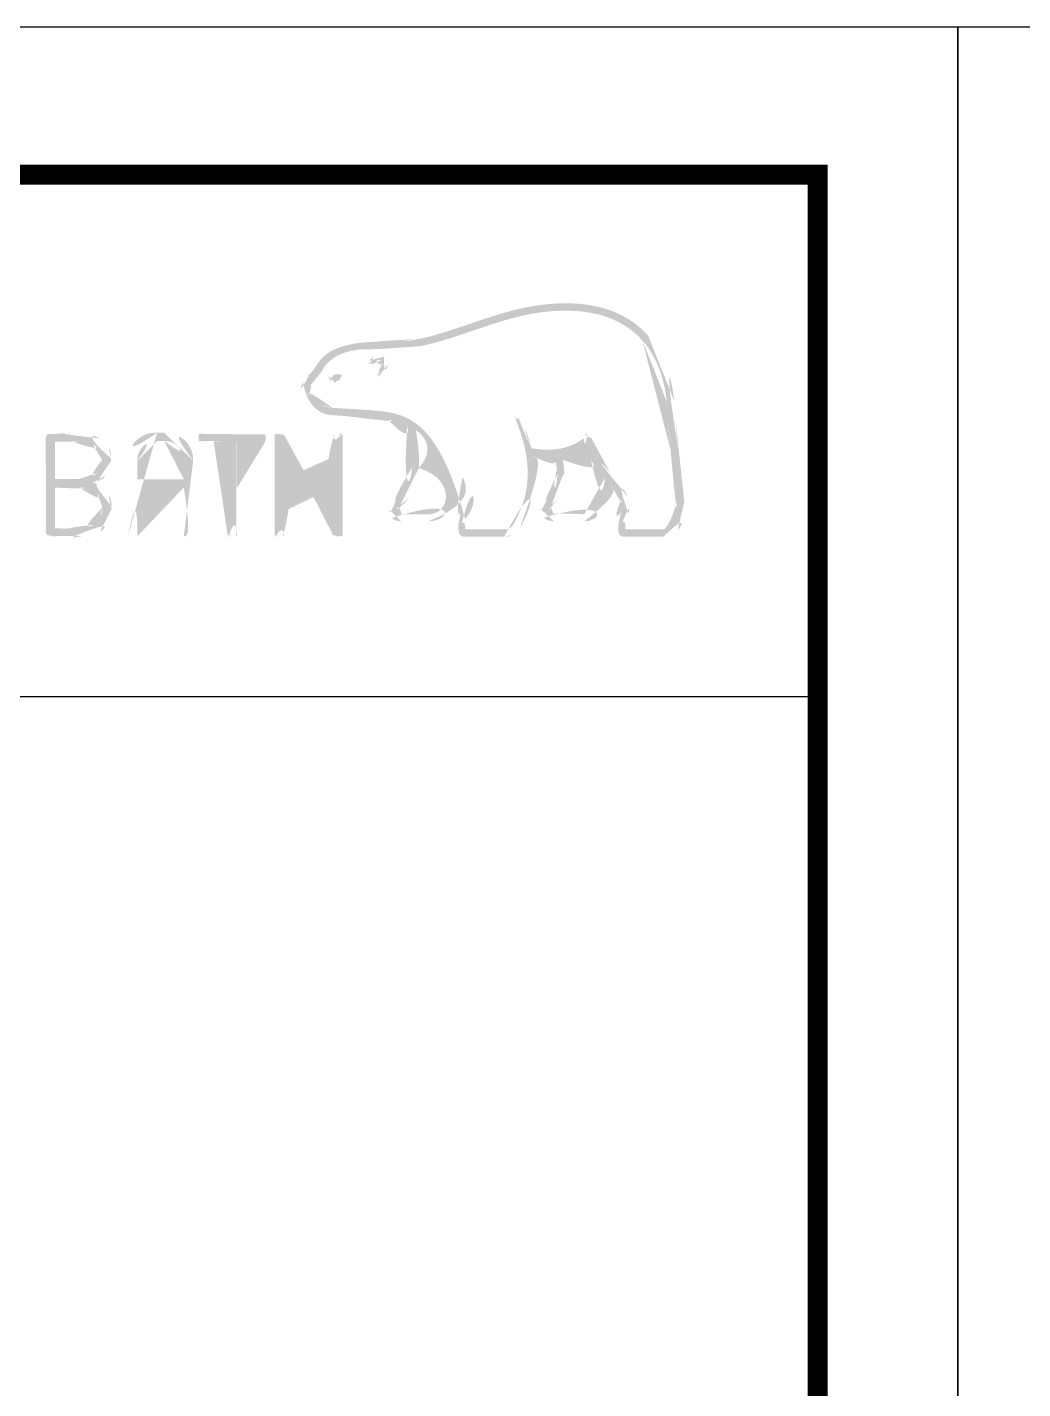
# Model space of a CAD drawing. Extents: x 16296677466 to 16296684057, y -37409618000 to -37409615586.
# Drawn here: x 16296680408 to 16296680786, y -37409616103 to -37409615586 of the extents above; entities that cross this region are included whole.
import ezdxf

# ---------------------------------------------------------------- set-up
doc = ezdxf.new("R2010")
doc.units = 0
doc.header["$LTSCALE"] = 10
doc.header["$MEASUREMENT"] = 0
doc.layers.get('0').update_dxf_attribs({"linetype": 'CONTINUOUS'})

msp = doc.modelspace()

# ---------------------------------------------------------------- hatches: boundary and pattern name
h = msp.add_hatch(color=5)
edge = h.paths.add_edge_path()
edge.add_spline(control_points=[(16296680643.94862, -37409615702.759911), (16296680632.11504, -37409615689.491081), (16296680613.687229, -37409615689.355469), (16296680600.287889, -37409615691.56369)], knot_values=[4, 4, 4, 4, 5, 5, 5, 5], degree=3, periodic=0)
edge.add_spline(control_points=[(16296680600.287889, -37409615691.56369), (16296680592.13784, -37409615692.913673), (16296680584.238729, -37409615695.613617), (16296680576.62071, -37409615698.193069)], knot_values=[5, 5, 5, 5, 6, 6, 6, 6], degree=3, periodic=0)
edge.add_spline(control_points=[(16296680576.62071, -37409615698.193069), (16296680570.28738, -37409615700.370956), (16296680563.683069, -37409615702.624367), (16296680557.088779, -37409615704.059669)], knot_values=[6, 6, 6, 6, 7, 7, 7, 7], degree=3, periodic=0)
edge.add_spline(control_points=[(16296680557.088779, -37409615704.059669), (16296680552.521999, -37409615705.023216), (16296680546.750719, -37409615705.048157), (16296680541.68203, -37409615705.073418)], knot_values=[7, 7, 7, 7, 8, 8, 8, 8], degree=3, periodic=0)
edge.add_spline(control_points=[(16296680541.68203, -37409615705.073418), (16296680541.681959, -37409615705.073418), (16296680536.834209, -37409615705.153671), (16296680536.834209, -37409615705.153671)], knot_values=[8.00001, 8.00001, 8.00001, 8.00001, 9, 9, 9, 9], degree=3, periodic=0)
edge.add_spline(control_points=[(16296680536.834209, -37409615705.153671), (16296680527.29911, -37409615705.384666), (16296680520.77508, -37409615708.681679), (16296680517.533119, -37409615714.949692)], knot_values=[9, 9, 9, 9, 10, 10, 10, 10], degree=3, periodic=0)
edge.add_spline(control_points=[(16296680517.533119, -37409615714.949692), (16296680517.533119, -37409615714.949692), (16296680517.37257, -37409615715.225723), (16296680517.37257, -37409615715.225723)], knot_values=[10.00001, 10.00001, 10.00001, 10.00001, 11, 11, 11, 11], degree=3, periodic=0)
edge.add_spline(control_points=[(16296680517.37257, -37409615715.225723), (16296680516.840611, -37409615716.134117), (16296680516.13802, -37409615716.926933), (16296680515.30496, -37409615717.69989)], knot_values=[11, 11, 11, 11, 12, 12, 12, 12], degree=3, periodic=0)
edge.add_spline(control_points=[(16296680515.30496, -37409615717.69989), (16296680514.43173, -37409615718.563042), (16296680513.538401, -37409615719.446259), (16296680512.91613, -37409615720.575447)], knot_values=[12, 12, 12, 12, 13, 13, 13, 13], degree=3, periodic=0)
edge.add_spline(control_points=[(16296680512.91613, -37409615720.575447), (16296680511.681589, -37409615722.718323), (16296680511.57119, -37409615724.891312), (16296680512.605009, -37409615726.873756)], knot_values=[13, 13, 13, 13, 14, 14, 14, 14], degree=3, periodic=0)
edge.add_spline(control_points=[(16296680512.605009, -37409615726.873756), (16296680514.65258, -37409615730.707863), (16296680520.413731, -37409615732.755249), (16296680523.8564, -37409615733.011307), (16296680523.8564, -37409615733.011307), (16296680528.98534, -37409615733.322357), (16296680528.98534, -37409615733.322357)], knot_values=[14, 14, 14, 14, 15, 15, 15, 16, 16, 16, 16], degree=3, periodic=0)
edge.add_spline(control_points=[(16296680528.98534, -37409615733.322357), (16296680534.42539, -37409615733.648651), (16296680541.220329, -37409615734.034981), (16296680545.245171, -37409615734.757721)], knot_values=[16, 16, 16, 16, 17, 17, 17, 17], degree=3, periodic=0)
edge.add_spline(control_points=[(16296680545.245171, -37409615734.757721), (16296680547.8046, -37409615735.214333), (16296680550.26366, -37409615736.007187), (16296680552.55208, -37409615737.046028)], knot_values=[17, 17, 17, 17, 18, 18, 18, 18], degree=3, periodic=0)
edge.add_spline(control_points=[(16296680552.55208, -37409615737.046028), (16296680552.672529, -37409615737.297157), (16296680554.700001, -37409615744.744476), (16296680554.268419, -37409615752.959747)], knot_values=[18, 18, 18, 18, 19, 19, 19, 19], degree=3, periodic=0)
edge.add_spline(control_points=[(16296680554.268419, -37409615752.959747), (16296680553.927139, -37409615760.452309), (16296680550.604931, -37409615763.046783), (16296680548.266331, -37409615764.959007)], knot_values=[19, 19, 19, 19, 20, 20, 20, 20], degree=3, periodic=0)
edge.add_spline(control_points=[(16296680548.266331, -37409615764.959007), (16296680548.236219, -37409615764.994034), (16296680545.92767, -37409615766.780647), (16296680545.7771, -37409615769.008888)], knot_values=[20, 20, 20, 20, 21, 21, 21, 21], degree=3, periodic=0)
edge.add_spline(control_points=[(16296680545.7771, -37409615769.008888), (16296680545.65671, -37409615770.203293), (16296680545.977871, -37409615771.287216), (16296680546.700529, -37409615772.035057)], knot_values=[21, 21, 21, 21, 22, 22, 22, 22], degree=3, periodic=0)
edge.add_spline(control_points=[(16296680546.700529, -37409615772.035057), (16296680547.493469, -37409615772.903152), (16296680548.66778, -37409615773.309647), (16296680550.21347, -37409615773.309647), (16296680550.21347, -37409615773.309647), (16296680560.551519, -37409615773.309647), (16296680560.551519, -37409615773.309647)], knot_values=[22, 22, 22, 22, 23, 23, 23, 24, 24, 24, 24], degree=3, periodic=0)
edge.add_spline(control_points=[(16296680560.551519, -37409615773.309647), (16296680569.03278, -37409615773.309647), (16296680572.625999, -37409615763.408203), (16296680573.51932, -37409615756.492737)], knot_values=[24, 24, 24, 24, 25, 25, 25, 25], degree=3, periodic=0)
edge.add_spline(control_points=[(16296680573.51932, -37409615756.492737), (16296680576.02853, -37409615761.446136), (16296680575.9683, -37409615767.041588), (16296680572.7866, -37409615770.584663)], knot_values=[25, 25, 25, 25, 26, 26, 26, 26], degree=3, periodic=0)
edge.add_spline(control_points=[(16296680572.7866, -37409615770.584663), (16296680572.786539, -37409615770.584663), (16296680570.026449, -37409615773.144119), (16296680570.33761, -37409615775.597992)], knot_values=[26.00001, 26.00001, 26.00001, 26.00001, 27, 27, 27, 27], degree=3, periodic=0)
edge.add_spline(control_points=[(16296680570.33761, -37409615775.597992), (16296680570.598539, -37409615778.187714), (16296680572.746481, -37409615779.216393), (16296680574.482849, -37409615779.216393), (16296680574.482849, -37409615779.216393), (16296680589.227131, -37409615779.216393), (16296680589.227131, -37409615779.216393)], knot_values=[27, 27, 27, 27, 28, 28, 28, 29, 29, 29, 29], degree=3, periodic=0)
edge.add_spline(control_points=[(16296680589.227131, -37409615779.216393), (16296680591.826691, -37409615779.216393), (16296680593.8943, -37409615778.031982), (16296680595.26936, -37409615775.778709)], knot_values=[29, 29, 29, 29, 30, 30, 30, 30], degree=3, periodic=0)
edge.add_spline(control_points=[(16296680595.26936, -37409615775.778709), (16296680601.291599, -37409615765.867363), (16296680601.592649, -37409615756.096283), (16296680600.287889, -37409615748.493202)], knot_values=[30, 30, 30, 30, 31, 31, 31, 31], degree=3, periodic=0)
edge.add_spline(control_points=[(16296680600.287889, -37409615748.493202), (16296680602.07449, -37409615748.854584), (16296680605.08551, -37409615749.40654), (16296680608.748989, -37409615749.803093)], knot_values=[31, 31, 31, 31, 32, 32, 32, 32], degree=3, periodic=0)
edge.add_spline(control_points=[(16296680608.748989, -37409615749.803093), (16296680608.97986, -37409615750.851952), (16296680609.391399, -37409615753.155518), (16296680609.391399, -37409615753.155518)], knot_values=[32, 32, 32, 32, 33, 33, 33, 33], degree=3, periodic=0)
edge.add_spline(control_points=[(16296680609.391399, -37409615753.155518), (16296680609.47164, -37409615754.043716), (16296680609.47164, -37409615754.831703), (16296680609.47164, -37409615755.574478)], knot_values=[33, 33, 33, 33, 34, 34, 34, 34], degree=3, periodic=0)
edge.add_spline(control_points=[(16296680609.47164, -37409615755.574478), (16296680609.47164, -37409615761.290428), (16296680606.942329, -37409615763.759453), (16296680605.517111, -37409615765.154648)], knot_values=[34, 34, 34, 34, 35, 35, 35, 35], degree=3, periodic=0)
edge.add_spline(control_points=[(16296680605.517111, -37409615765.154648), (16296680605.466881, -37409615765.164589), (16296680603.539789, -37409615767.126869), (16296680603.319019, -37409615768.778)], knot_values=[35, 35, 35, 35, 36, 36, 36, 36], degree=3, periodic=0)
edge.add_spline(control_points=[(16296680603.319019, -37409615768.778), (16296680603.319019, -37409615768.778), (16296680602.90756, -37409615770.489326), (16296680604.382971, -37409615771.994766)], knot_values=[36.00001, 36.00001, 36.00001, 36.00001, 37, 37, 37, 37], degree=3, periodic=0)
edge.add_spline(control_points=[(16296680604.382971, -37409615771.994766), (16296680605.205931, -37409615772.852898), (16296680606.520809, -37409615773.309647), (16296680608.25717, -37409615773.309647), (16296680608.25717, -37409615773.309647), (16296680619.689329, -37409615773.309647), (16296680619.689329, -37409615773.309647)], knot_values=[37, 37, 37, 37, 38, 38, 38, 39, 39, 39, 39], degree=3, periodic=0)
edge.add_spline(control_points=[(16296680619.689329, -37409615773.309647), (16296680627.00621, -37409615773.309647), (16296680629.254471, -37409615764.271294), (16296680629.977171, -37409615759.624107)], knot_values=[39, 39, 39, 39, 40, 40, 40, 40], degree=3, periodic=0)
edge.add_spline(control_points=[(16296680629.977171, -37409615759.624107), (16296680631.292, -37409615761.27533), (16296680632.76745, -37409615763.252487), (16296680633.66073, -37409615765.154648)], knot_values=[40, 40, 40, 40, 41, 41, 41, 41], degree=3, periodic=0)
edge.add_spline(control_points=[(16296680633.66073, -37409615765.154648), (16296680634.262951, -37409615766.439148), (16296680634.363319, -37409615767.874649), (16296680633.901649, -37409615769.224678)], knot_values=[41, 41, 41, 41, 42, 42, 42, 42], degree=3, periodic=0)
edge.add_spline(control_points=[(16296680633.901649, -37409615769.224678), (16296680633.15888, -37409615771.648453), (16296680630.08757, -37409615773.384979), (16296680630.71995, -37409615776.295692)], knot_values=[42, 42, 42, 42, 43, 43, 43, 43], degree=3, periodic=0)
edge.add_spline(control_points=[(16296680630.71995, -37409615776.295692), (16296680631.251881, -37409615778.53894), (16296680633.128759, -37409615779.216393), (16296680635.075939, -37409615779.216393), (16296680635.075939, -37409615779.216393), (16296680649.74999, -37409615779.216393), (16296680649.74999, -37409615779.216393)], knot_values=[43, 43, 43, 43, 44, 44, 44, 45, 45, 45, 45], degree=3, periodic=0)
edge.add_spline(control_points=[(16296680649.74999, -37409615779.216393), (16296680649.870449, -37409615779.216393), (16296680652.811211, -37409615779.251534), (16296680655.159889, -37409615776.742287)], knot_values=[45, 45, 45, 45, 46, 46, 46, 46], degree=3, periodic=0)
edge.add_spline(control_points=[(16296680655.159889, -37409615776.742287), (16296680657.36801, -37409615774.368584), (16296680658.21113, -37409615770.840591), (16296680657.70927, -37409615765.922432)], knot_values=[46, 46, 46, 46, 47, 47, 47, 47], degree=3, periodic=0)
edge.add_spline(control_points=[(16296680657.70927, -37409615765.922432), (16296680657.70927, -37409615765.922432), (16296680655.491131, -37409615746.716637), (16296680655.491131, -37409615746.716637)], knot_values=[0, 0, 0, 0, 1, 1, 1, 1], degree=3, periodic=0)
edge.add_spline(control_points=[(16296680655.491131, -37409615746.716637), (16296680654.67812, -37409615741.14122), (16296680654.547661, -37409615738.140106), (16296680654.40711, -37409615735.179176), (16296680654.40711, -37409615735.179176), (16296680653.87517, -37409615727.60125), (16296680653.87517, -37409615727.60125)], knot_values=[1, 1, 1, 1, 2, 2, 2, 3, 3, 3, 3], degree=3, periodic=0)
edge.add_spline(control_points=[(16296680653.87517, -37409615727.60125), (16296680652.76103, -37409615717.253304), (16296680649.398661, -37409615708.887466), (16296680643.94862, -37409615702.759911)], knot_values=[3, 3, 3, 3, 4, 4, 4, 4], degree=3, periodic=0)
edge = h.paths.add_edge_path(flags=16)
edge.add_spline(control_points=[(16296680557.691059, -37409615706.794724), (16296680564.476, -37409615705.334389), (16296680571.130489, -37409615703.055847), (16296680577.544121, -37409615700.86805)], knot_values=[31, 31, 31, 31, 32, 32, 32, 32], degree=3, periodic=0)
edge.add_spline(control_points=[(16296680577.544121, -37409615700.86805), (16296680585.03167, -37409615698.298477), (16296680592.82033, -37409615695.648689), (16296680600.76964, -37409615694.313698)], knot_values=[32, 32, 32, 32, 33, 33, 33, 33], degree=3, periodic=0)
edge.add_spline(control_points=[(16296680600.76964, -37409615694.313698), (16296680613.466351, -37409615692.225952), (16296680630.87048, -37409615692.346474), (16296680641.800699, -37409615704.626663)], knot_values=[33, 33, 33, 33, 34, 34, 34, 34], degree=3, periodic=0)
edge.add_spline(control_points=[(16296680641.800699, -37409615704.626663), (16296680646.86939, -37409615710.312668), (16296680650.000879, -37409615718.151527), (16296680651.05479, -37409615727.897583), (16296680651.05479, -37409615727.897583), (16296680651.586729, -37409615735.314682), (16296680651.586729, -37409615735.314682)], knot_values=[34, 34, 34, 34, 35, 35, 35, 36, 36, 36, 36], degree=3, periodic=0)
edge.add_spline(control_points=[(16296680651.586729, -37409615735.314682), (16296680651.727221, -37409615738.310722), (16296680651.89789, -37409615741.407097), (16296680652.69083, -37409615747.093353), (16296680652.69083, -37409615747.093353), (16296680654.888861, -37409615766.238617), (16296680654.888861, -37409615766.238617)], knot_values=[36, 36, 36, 36, 37, 37, 37, 38, 38, 38, 38], degree=3, periodic=0)
edge.add_spline(control_points=[(16296680654.888861, -37409615766.238617), (16296680655.27029, -37409615770.213257), (16296680654.648029, -37409615773.058777), (16296680653.132469, -37409615774.780067)], knot_values=[38, 38, 38, 38, 39, 39, 39, 39], degree=3, periodic=0)
edge.add_spline(control_points=[(16296680653.132469, -37409615774.780067), (16296680651.68714, -37409615776.39595), (16296680649.870449, -37409615776.41613), (16296680649.74999, -37409615776.41613), (16296680649.74999, -37409615776.41613), (16296680635.326839, -37409615776.41613), (16296680635.326839, -37409615776.41613)], knot_values=[0, 0, 0, 0, 1, 1, 1, 2, 2, 2, 2], degree=3, periodic=0)
edge.add_spline(control_points=[(16296680635.326839, -37409615776.41613), (16296680634.433571, -37409615776.41613), (16296680633.75107, -37409615776.034683), (16296680633.75107, -37409615775.000847)], knot_values=[2, 2, 2, 2, 3, 3, 3, 3], degree=3, periodic=0)
edge.add_spline(control_points=[(16296680633.75107, -37409615775.000847), (16296680633.75107, -37409615773.490227), (16296680635.678169, -37409615772.250832), (16296680636.4109, -37409615770.308487)], knot_values=[3, 3, 3, 3, 4, 4, 4, 4], degree=3, periodic=0)
edge.add_spline(control_points=[(16296680636.4109, -37409615770.308487), (16296680637.22386, -37409615768.225952), (16296680637.13352, -37409615765.957489), (16296680636.210131, -37409615763.940178)], knot_values=[4, 4, 4, 4, 5, 5, 5, 5], degree=3, periodic=0)
edge.add_spline(control_points=[(16296680636.210131, -37409615763.940178), (16296680634.48378, -37409615760.321854), (16296680631.924311, -37409615757.456223), (16296680629.46524, -37409615754.686058)], knot_values=[5, 5, 5, 5, 6, 6, 6, 6], degree=3, periodic=0)
edge.add_spline(control_points=[(16296680629.46524, -37409615754.686058), (16296680625.952351, -37409615750.756653), (16296680622.20859, -37409615746.982651), (16296680621.96769, -37409615741.57782)], knot_values=[6, 6, 6, 6, 7, 7, 7, 7], degree=3, periodic=0)
edge.add_spline(control_points=[(16296680621.96769, -37409615741.57782), (16296680621.8974, -37409615740.805069), (16296680621.56621, -37409615740.04705), (16296680620.7733, -37409615740.072433)], knot_values=[7, 7, 7, 7, 8, 8, 8, 8], degree=3, periodic=0)
edge.add_spline(control_points=[(16296680620.7733, -37409615740.072433), (16296680620.020519, -37409615740.107422), (16296680619.488581, -37409615740.805069), (16296680619.51865, -37409615741.803688)], knot_values=[8, 8, 8, 8, 9, 9, 9, 9], degree=3, periodic=0)
edge.add_spline(control_points=[(16296680619.51865, -37409615741.803688), (16296680619.689329, -37409615743.866188), (16296680620.23127, -37409615745.743103), (16296680620.933861, -37409615747.444313)], knot_values=[9, 9, 9, 9, 10, 10, 10, 10], degree=3, periodic=0)
edge.add_spline(control_points=[(16296680620.933861, -37409615747.444313), (16296680611.438919, -37409615747.855827), (16296680601.90383, -37409615745.973969), (16296680599.615379, -37409615745.502251)], knot_values=[10, 10, 10, 10, 11, 11, 11, 11], degree=3, periodic=0)
edge.add_spline(control_points=[(16296680599.615379, -37409615745.502251), (16296680597.949249, -37409615738.697067), (16296680595.20912, -37409615734.296013), (16296680595.17907, -37409615734.200691)], knot_values=[11, 11, 11, 11, 12, 12, 12, 12], degree=3, periodic=0)
edge.add_spline(control_points=[(16296680595.17907, -37409615734.200691), (16296680594.747471, -37409615733.513199), (16296680594.02475, -37409615733.287354), (16296680593.49287, -37409615733.613457)], knot_values=[12, 12, 12, 12, 13, 13, 13, 13], degree=3, periodic=0)
edge.add_spline(control_points=[(16296680593.49287, -37409615733.613457), (16296680592.930759, -37409615733.949677), (16296680592.82033, -37409615734.757721), (16296680593.231899, -37409615735.420189)], knot_values=[13, 13, 13, 13, 14, 14, 14, 14], degree=3, periodic=0)
edge.add_spline(control_points=[(16296680593.231899, -37409615735.420189), (16296680593.34227, -37409615735.615791), (16296680604.643869, -37409615754.831703), (16296680592.8605, -37409615774.358467)], knot_values=[14, 14, 14, 14, 15, 15, 15, 15], degree=3, periodic=0)
edge.add_spline(control_points=[(16296680592.8605, -37409615774.358467), (16296680592.027479, -37409615775.758629), (16296680590.843069, -37409615776.41613), (16296680589.227131, -37409615776.41613), (16296680589.227131, -37409615776.41613), (16296680574.553101, -37409615776.41613), (16296680574.553101, -37409615776.41613)], knot_values=[15, 15, 15, 15, 16, 16, 16, 17, 17, 17, 17], degree=3, periodic=0)
edge.add_spline(control_points=[(16296680574.553101, -37409615776.41613), (16296680573.950939, -37409615776.41613), (16296680573.05756, -37409615775.984512), (16296680573.05756, -37409615774.99585)], knot_values=[17, 17, 17, 17, 18, 18, 18, 18], degree=3, periodic=0)
edge.add_spline(control_points=[(16296680573.05756, -37409615774.99585), (16296680573.05756, -37409615773.972099), (16296680574.47279, -37409615772.466377), (16296680574.47279, -37409615772.466377)], knot_values=[18, 18, 18, 18, 19, 19, 19, 19], degree=3, periodic=0)
edge.add_spline(control_points=[(16296680574.47279, -37409615772.466377), (16296680580.3645, -37409615765.867363), (16296680577.393551, -37409615755.599297), (16296680571.702591, -37409615748.80439)], knot_values=[19, 19, 19, 19, 20, 20, 20, 20], degree=3, periodic=0)
edge.add_spline(control_points=[(16296680571.702591, -37409615748.80439), (16296680566.192329, -37409615742.250267), (16296680557.20923, -37409615734.009842), (16296680545.72695, -37409615731.96254)], knot_values=[20, 20, 20, 20, 21, 21, 21, 21], degree=3, periodic=0)
edge.add_spline(control_points=[(16296680545.72695, -37409615731.96254), (16296680541.58168, -37409615731.23967), (16296680534.67626, -37409615730.828102), (16296680529.12579, -37409615730.517029), (16296680529.12579, -37409615730.517029), (16296680524.067169, -37409615730.226028), (16296680524.067169, -37409615730.226028)], knot_values=[21, 21, 21, 21, 22, 22, 22, 23, 23, 23, 23], degree=3, periodic=0)
edge.add_spline(control_points=[(16296680524.067169, -37409615730.226028), (16296680521.246849, -37409615730.000252), (16296680516.599739, -37409615728.284019), (16296680515.124269, -37409615725.573753)], knot_values=[23, 23, 23, 23, 24, 24, 24, 24], degree=3, periodic=0)
edge.add_spline(control_points=[(16296680515.124269, -37409615725.573753), (16296680514.50197, -37409615724.444679), (16296680514.582279, -37409615723.260384), (16296680515.395321, -37409615721.995857)], knot_values=[24, 24, 24, 24, 25, 25, 25, 25], degree=3, periodic=0)
edge.add_spline(control_points=[(16296680515.395321, -37409615721.995857), (16296680515.85696, -37409615721.162666), (16296680516.599739, -37409615720.42997), (16296680517.34243, -37409615719.687134)], knot_values=[25, 25, 25, 25, 26, 26, 26, 26], degree=3, periodic=0)
edge.add_spline(control_points=[(16296680517.34243, -37409615719.687134), (16296680518.215679, -37409615718.768784), (16296680519.10894, -37409615717.855438), (16296680519.8316, -37409615716.615837)], knot_values=[26, 26, 26, 26, 27, 27, 27, 27], degree=3, periodic=0)
edge.add_spline(control_points=[(16296680519.8316, -37409615716.615837), (16296680519.8316, -37409615716.615837), (16296680520.05238, -37409615716.239563), (16296680520.05238, -37409615716.239563)], knot_values=[27.00001, 27.00001, 27.00001, 27.00001, 28, 28, 28, 28], degree=3, periodic=0)
edge.add_spline(control_points=[(16296680520.05238, -37409615716.239563), (16296680522.84269, -37409615710.939957), (16296680528.45336, -37409615708.179787), (16296680536.934549, -37409615707.948967)], knot_values=[28, 28, 28, 28, 29, 29, 29, 29], degree=3, periodic=0)
edge.add_spline(control_points=[(16296680536.934549, -37409615707.948967), (16296680536.934681, -37409615707.948967), (16296680541.68203, -37409615707.898842), (16296680541.68203, -37409615707.898842)], knot_values=[29.00001, 29.00001, 29.00001, 29.00001, 30, 30, 30, 30], degree=3, periodic=0)
edge.add_spline(control_points=[(16296680541.68203, -37409615707.898842), (16296680546.86113, -37409615707.86348), (16296680552.82303, -37409615707.843643), (16296680557.691059, -37409615706.794724)], knot_values=[30, 30, 30, 30, 31, 31, 31, 31], degree=3, periodic=0)
edge = h.paths.add_edge_path(flags=0)
edge.add_spline(control_points=[(16296680543.72958, -37409615710.759354), (16296680544.703171, -37409615711.502113), (16296680545.345579, -37409615712.585907), (16296680545.174971, -37409615713.901016)], knot_values=[8, 8, 8, 8, 9, 9, 9, 9], degree=3, periodic=0)
edge.add_spline(control_points=[(16296680545.174971, -37409615713.901016), (16296680544.984209, -37409615715.792862), (16296680543.348169, -37409615717.820236), (16296680542.11367, -37409615718.442413)], knot_values=[7, 7, 7, 7, 8, 8, 8, 8], degree=3, periodic=0)
edge.add_spline(control_points=[(16296680542.11367, -37409615718.442413), (16296680541.68203, -37409615718.613182), (16296680541.130011, -37409615718.512894), (16296680540.959419, -37409615718.091316)], knot_values=[6, 6, 6, 6, 7, 7, 7, 7], degree=3, periodic=0)
edge.add_spline(control_points=[(16296680540.959419, -37409615718.091316), (16296680540.74865, -37409615717.669853), (16296680541.00959, -37409615717.142807), (16296680541.42112, -37409615716.891777)], knot_values=[5, 5, 5, 5, 6, 6, 6, 6], degree=3, periodic=0)
edge.add_spline(control_points=[(16296680541.42112, -37409615716.891777), (16296680542.11367, -37409615716.470352), (16296680543.147449, -37409615715.105278), (16296680543.26791, -37409615713.93602)], knot_values=[4, 4, 4, 4, 5, 5, 5, 5], degree=3, periodic=0)
edge.add_spline(control_points=[(16296680543.26791, -37409615713.93602), (16296680543.348169, -37409615713.228409), (16296680543.147449, -37409615712.661247), (16296680542.57534, -37409615712.259979)], knot_values=[3, 3, 3, 3, 4, 4, 4, 4], degree=3, periodic=0)
edge.add_spline(control_points=[(16296680542.57534, -37409615712.259979), (16296680541.05978, -37409615711.191002), (16296680539.293289, -37409615713.283371), (16296680539.11264, -37409615713.434212)], knot_values=[2, 2, 2, 2, 3, 3, 3, 3], degree=3, periodic=0)
edge.add_spline(control_points=[(16296680539.11264, -37409615713.434212), (16296680538.79147, -37409615713.795479), (16296680538.239349, -37409615713.885773), (16296680537.92823, -37409615713.589722)], knot_values=[1, 1, 1, 1, 2, 2, 2, 2], degree=3, periodic=0)
edge.add_spline(control_points=[(16296680537.92823, -37409615713.589722), (16296680537.536791, -37409615713.283371), (16296680537.60709, -37409615712.711594), (16296680537.92823, -37409615712.335136)], knot_values=[0, 0, 0, 0, 1, 1, 1, 1], degree=3, periodic=0)
edge.add_spline(control_points=[(16296680537.92823, -37409615712.335136), (16296680538.861679, -37409615711.321457), (16296680541.42112, -37409615709.168373), (16296680543.72958, -37409615710.759354)], knot_values=[9, 9, 9, 9, 10, 10, 10, 10], degree=3, periodic=0)
edge = h.paths.add_edge_path(flags=16)
edge.add_spline(control_points=[(16296680556.91819, -37409615753.090218), (16296680557.20923, -37409615747.153252), (16296680556.33605, -37409615741.708382), (16296680555.68363, -37409615738.697067), (16296680555.68363, -37409615738.697067), (16296680564.9076, -37409615743.971603), (16296680571.64237, -37409615753.44133)], knot_values=[5, 5, 5, 5, 6, 6, 6, 7, 7, 7, 7], degree=3, periodic=0)
edge.add_spline(control_points=[(16296680571.64237, -37409615753.44133), (16296680571.130489, -37409615757.456223), (16296680568.882191, -37409615770.670052), (16296680560.551519, -37409615770.670052), (16296680560.551519, -37409615770.670052), (16296680550.21347, -37409615770.670052), (16296680550.21347, -37409615770.670052)], knot_values=[0, 0, 0, 0, 1, 1, 1, 2, 2, 2, 2], degree=3, periodic=0)
edge.add_spline(control_points=[(16296680550.21347, -37409615770.670052), (16296680549.420521, -37409615770.670052), (16296680548.54731, -37409615770.032707), (16296680548.54731, -37409615769.043869)], knot_values=[2, 2, 2, 2, 3, 3, 3, 3], degree=3, periodic=0)
edge.add_spline(control_points=[(16296680548.54731, -37409615769.043869), (16296680548.54731, -37409615768.045227), (16296680549.832069, -37409615767.046494), (16296680549.952551, -37409615767.006477)], knot_values=[3, 3, 3, 3, 4, 4, 4, 4], degree=3, periodic=0)
edge.add_spline(control_points=[(16296680549.952551, -37409615767.006477), (16296680552.55208, -37409615764.938789), (16296680556.486549, -37409615761.757133), (16296680556.91819, -37409615753.090218)], knot_values=[4, 4, 4, 4, 5, 5, 5, 5], degree=3, periodic=0)
edge = h.paths.add_edge_path(flags=0)
edge.add_spline(control_points=[(16296680527.881281, -37409615717.855438), (16296680527.881281, -37409615717.855438), (16296680528.21249, -37409615718.01107), (16296680527.73069, -37409615718.578079)], knot_values=[1.00001, 1.00001, 1.00001, 1.00001, 2, 2, 2, 2], degree=3, periodic=0)
edge.add_spline(control_points=[(16296680527.73069, -37409615718.578079), (16296680526.48612, -37409615720.324547), (16296680525.221479, -37409615720.711121), (16296680525.221399, -37409615720.711121)], knot_values=[2, 2, 2, 2, 2.99999, 2.99999, 2.99999, 2.99999], degree=3, periodic=0)
edge.add_spline(control_points=[(16296680525.221399, -37409615720.711121), (16296680525.221399, -37409615720.711121), (16296680524.288019, -37409615721.042259), (16296680523.75606, -37409615720.409752)], knot_values=[3.00001, 3.00001, 3.00001, 3.00001, 4, 4, 4, 4], degree=3, periodic=0)
edge.add_spline(control_points=[(16296680523.75606, -37409615720.409752), (16296680522.70216, -37409615719.165283), (16296680522.64192, -37409615718.457672), (16296680522.64192, -37409615718.457672), (16296680522.64192, -37409615718.457672), (16296680522.551649, -37409615717.925583), (16296680523.083561, -37409615717.80529)], knot_values=[4, 4, 4, 4, 5, 5, 5, 6, 6, 6, 6], degree=3, periodic=0)
edge.add_spline(control_points=[(16296680527.881281, -37409615717.855438), (16296680525.221479, -37409615716.826553), (16296680523.08363, -37409615717.805161), (16296680523.083561, -37409615717.80529)], knot_values=[0.00001, 0.00001, 0.00001, 0.00001, 1, 1, 1, 1], degree=3, periodic=0)
edge = h.paths.add_edge_path(flags=16)
edge.add_spline(control_points=[(16296680611.589451, -37409615750.023872), (16296680614.821381, -37409615750.264664), (16296680618.866261, -37409615750.410217), (16296680622.33909, -37409615750.199562)], knot_values=[6, 6, 6, 6, 7, 7, 7, 7], degree=3, periodic=0)
edge.add_spline(control_points=[(16296680622.33909, -37409615750.199562), (16296680623.663919, -37409615752.277191), (16296680625.872061, -37409615754.886749), (16296680627.568291, -37409615756.844109)], knot_values=[7, 7, 7, 7, 8, 8, 8, 8], degree=3, periodic=0)
edge.add_spline(control_points=[(16296680627.568291, -37409615756.844109), (16296680627.53821, -37409615757.009567), (16296680626.644899, -37409615770.670052), (16296680619.689329, -37409615770.670052)], knot_values=[9, 9, 9, 9, 10, 10, 10, 10], degree=3, periodic=0)
edge.add_spline(control_points=[(16296680619.689329, -37409615770.670052), (16296680619.689329, -37409615770.670052), (16296680607.92598, -37409615770.670052), (16296680607.92598, -37409615770.670052)], knot_values=[0, 0, 0, 0, 1, 1, 1, 1], degree=3, periodic=0)
edge.add_spline(control_points=[(16296680607.92598, -37409615770.670052), (16296680607.00255, -37409615770.670052), (16296680606.31002, -37409615769.952133), (16296680606.31002, -37409615769.043869)], knot_values=[1, 1, 1, 1, 2, 2, 2, 2], degree=3, periodic=0)
edge.add_spline(control_points=[(16296680606.31002, -37409615769.043869), (16296680606.31002, -37409615768.16571), (16296680607.293659, -37409615767.091797), (16296680607.36393, -37409615767.046494)], knot_values=[2, 2, 2, 2, 3, 3, 3, 3], degree=3, periodic=0)
edge.add_spline(control_points=[(16296680607.36393, -37409615767.046494), (16296680609.78281, -37409615764.722954), (16296680612.211729, -37409615761.55143), (16296680612.211729, -37409615755.62455)], knot_values=[3, 3, 3, 3, 4, 4, 4, 4], degree=3, periodic=0)
edge.add_spline(control_points=[(16296680612.211729, -37409615755.62455), (16296680612.211729, -37409615754.771339), (16296680612.161591, -37409615753.842957), (16296680612.04113, -37409615752.879463)], knot_values=[4, 4, 4, 4, 5, 5, 5, 5], degree=3, periodic=0)
edge.add_spline(control_points=[(16296680612.04113, -37409615752.879463), (16296680612.04113, -37409615752.879463), (16296680611.729971, -37409615751.163139), (16296680611.589451, -37409615750.023872)], knot_values=[5.00001, 5.00001, 5.00001, 5.00001, 6, 6, 6, 6], degree=3, periodic=0)
h = msp.add_hatch(color=5)
edge = h.paths.add_edge_path()
edge.add_spline(control_points=[(16296680440.02776, -37409615749.476921), (16296680440.02776, -37409615745.587624), (16296680438.411819, -37409615743.2892), (16296680435.711861, -37409615741.803688)], knot_values=[4, 4, 4, 4, 5, 5, 5, 5], degree=3, periodic=0)
edge.add_spline(control_points=[(16296680435.711861, -37409615741.803688), (16296680432.99192, -37409615740.288132), (16296680429.12759, -37409615739.705971), (16296680424.892019, -37409615739.705971)], knot_values=[5, 5, 5, 5, 6, 6, 6, 6], degree=3, periodic=0)
edge.add_spline(control_points=[(16296680424.892019, -37409615739.705971), (16296680421.37915, -37409615739.705971), (16296680418.11705, -37409615739.921669), (16296680416.290371, -37409615740.162659)], knot_values=[6, 6, 6, 6, 7, 7, 7, 7], degree=3, periodic=0)
edge.add_spline(control_points=[(16296680416.290371, -37409615740.162659), (16296680415.85878, -37409615740.18763), (16296680415.63798, -37409615740.333267), (16296680415.487379, -37409615740.493851)], knot_values=[7, 7, 7, 7, 8, 8, 8, 8], degree=3, periodic=0)
edge.add_spline(control_points=[(16296680415.487379, -37409615740.493851), (16296680415.326759, -37409615740.624229), (16296680415.226391, -37409615740.9105), (16296680415.226391, -37409615741.457329)], knot_values=[8, 8, 8, 8, 9, 9, 9, 9], degree=3, periodic=0)
edge.add_spline(control_points=[(16296680415.226391, -37409615741.457329), (16296680415.226391, -37409615741.457329), (16296680415.226391, -37409615777.499992), (16296680415.226391, -37409615777.499992)], knot_values=[9, 9, 9, 9, 10, 10, 10, 10], degree=3, periodic=0)
edge.add_spline(control_points=[(16296680415.226391, -37409615777.499992), (16296680415.226391, -37409615778.132317), (16296680415.326759, -37409615778.428413), (16296680415.42721, -37409615778.548973)], knot_values=[10, 10, 10, 10, 11, 11, 11, 11], degree=3, periodic=0)
edge.add_spline(control_points=[(16296680415.42721, -37409615778.548973), (16296680415.58777, -37409615778.644279), (16296680415.808559, -37409615778.804871), (16296680416.430889, -37409615778.890099)], knot_values=[11, 11, 11, 11, 12, 12, 12, 12], degree=3, periodic=0)
edge.add_spline(control_points=[(16296680416.430889, -37409615778.890099), (16296680418.408119, -37409615779.186302), (16296680421.609921, -37409615779.371941), (16296680425.152969, -37409615779.371941)], knot_values=[12, 12, 12, 12, 13, 13, 13, 13], degree=3, periodic=0)
edge.add_spline(control_points=[(16296680425.152969, -37409615779.371941), (16296680429.31834, -37409615779.391991), (16296680433.172529, -37409615778.734512), (16296680435.87245, -37409615777.168831)], knot_values=[13, 13, 13, 13, 14, 14, 14, 14], degree=3, periodic=0)
edge.add_spline(control_points=[(16296680435.87245, -37409615777.168831), (16296680438.57239, -37409615775.492699), (16296680440.25861, -37409615772.923126), (16296680440.25861, -37409615768.567162)], knot_values=[14, 14, 14, 14, 15, 15, 15, 15], degree=3, periodic=0)
edge.add_spline(control_points=[(16296680440.25861, -37409615768.567162), (16296680440.25861, -37409615768.567162), (16296680440.25861, -37409615767.623642), (16296680440.25861, -37409615767.623642)], knot_values=[15, 15, 15, 15, 16, 16, 16, 16], degree=3, periodic=0)
edge.add_spline(control_points=[(16296680440.25861, -37409615767.623642), (16296680440.25861, -37409615763.759453), (16296680438.170931, -37409615760.768562), (16296680434.69813, -37409615759.553917)], knot_values=[16, 16, 16, 16, 17, 17, 17, 17], degree=3, periodic=0)
edge.add_spline(control_points=[(16296680434.69813, -37409615759.553917), (16296680434.69813, -37409615759.553917), (16296680432.89155, -37409615758.866463), (16296680432.89147, -37409615758.866463)], knot_values=[0, 0, 0, 0, 0.9999820139, 0.9999820139, 0.9999820139, 0.9999820139], degree=3, periodic=0)
edge.add_spline(control_points=[(16296680432.89147, -37409615758.866463), (16296680432.89155, -37409615758.866333), (16296680434.69813, -37409615758.249161), (16296680434.69813, -37409615758.249161)], knot_values=[1.0000179868, 1.0000179868, 1.0000179868, 1.0000179868, 2, 2, 2, 2], degree=3, periodic=0)
edge.add_spline(control_points=[(16296680434.69813, -37409615758.249161), (16296680438.170931, -37409615756.818939), (16296680440.02776, -37409615754.139069), (16296680440.02776, -37409615750.350151)], knot_values=[2, 2, 2, 2, 3, 3, 3, 3], degree=3, periodic=0)
edge.add_spline(control_points=[(16296680440.02776, -37409615750.350151), (16296680440.02776, -37409615750.350151), (16296680440.02776, -37409615749.476921), (16296680440.02776, -37409615749.476921)], knot_values=[3, 3, 3, 3, 4, 4, 4, 4], degree=3, periodic=0)
edge = h.paths.add_edge_path(flags=16)
edge.add_spline(control_points=[(16296680418.76947, -37409615757.215271), (16296680418.76947, -37409615757.215271), (16296680418.76947, -37409615743.07325), (16296680418.76947, -37409615743.07325)], knot_values=[8, 8, 8, 8, 9, 9, 9, 9], degree=3, periodic=0)
edge.add_spline(control_points=[(16296680418.76947, -37409615743.07325), (16296680418.76947, -37409615743.07325), (16296680419.441959, -37409615743.043137), (16296680419.441959, -37409615743.043137)], knot_values=[0, 0, 0, 0, 1, 1, 1, 1], degree=3, periodic=0)
edge.add_spline(control_points=[(16296680419.441959, -37409615743.043137), (16296680420.967609, -37409615742.972954), (16296680423.005051, -37409615742.867607), (16296680424.892019, -37409615742.867607)], knot_values=[1, 1, 1, 1, 2, 2, 2, 2], degree=3, periodic=0)
edge.add_spline(control_points=[(16296680424.892019, -37409615742.867607), (16296680428.24437, -37409615742.867607), (16296680431.01461, -37409615743.143517), (16296680433.172529, -37409615744.152122)], knot_values=[2, 2, 2, 2, 3, 3, 3, 3], degree=3, periodic=0)
edge.add_spline(control_points=[(16296680433.172529, -37409615744.152122), (16296680435.250191, -37409615745.120796), (16296680436.554991, -37409615747.078079), (16296680436.554991, -37409615749.85334)], knot_values=[3, 3, 3, 3, 4, 4, 4, 4], degree=3, periodic=0)
edge.add_spline(control_points=[(16296680436.554991, -37409615749.85334), (16296680436.554991, -37409615749.85334), (16296680436.554991, -37409615750.023872), (16296680436.554991, -37409615750.023872)], knot_values=[4, 4, 4, 4, 5, 5, 5, 5], degree=3, periodic=0)
edge.add_spline(control_points=[(16296680436.554991, -37409615750.023872), (16296680436.554991, -37409615751.830589), (16296680436.053169, -37409615753.672417), (16296680434.668039, -37409615755.047379)], knot_values=[5, 5, 5, 5, 6, 6, 6, 6], degree=3, periodic=0)
edge.add_spline(control_points=[(16296680434.668039, -37409615755.047379), (16296680433.302971, -37409615756.432457), (16296680431.104919, -37409615757.215271), (16296680427.88303, -37409615757.215271)], knot_values=[6, 6, 6, 6, 7, 7, 7, 7], degree=3, periodic=0)
edge.add_spline(control_points=[(16296680427.88303, -37409615757.215271), (16296680427.88303, -37409615757.215271), (16296680418.76947, -37409615757.215271), (16296680418.76947, -37409615757.215271)], knot_values=[7, 7, 7, 7, 8, 8, 8, 8], degree=3, periodic=0)
edge = h.paths.add_edge_path(flags=16)
edge.add_spline(control_points=[(16296680418.76947, -37409615760.48735), (16296680418.76947, -37409615760.48735), (16296680427.88303, -37409615760.48735), (16296680427.88303, -37409615760.48735)], knot_values=[5, 5, 5, 5, 6, 6, 6, 6], degree=3, periodic=0)
edge.add_spline(control_points=[(16296680427.88303, -37409615760.48735), (16296680431.15506, -37409615760.48735), (16296680433.41341, -37409615761.27533), (16296680434.86878, -37409615762.770821)], knot_values=[6, 6, 6, 6, 7, 7, 7, 7], degree=3, periodic=0)
edge.add_spline(control_points=[(16296680434.86878, -37409615762.770821), (16296680436.29402, -37409615764.201233), (16296680436.76576, -37409615766.168327), (16296680436.76576, -37409615768.045227)], knot_values=[7, 7, 7, 7, 8, 8, 8, 8], degree=3, periodic=0)
edge.add_spline(control_points=[(16296680436.76576, -37409615768.045227), (16296680436.76576, -37409615768.045227), (16296680436.76576, -37409615768.190872), (16296680436.76576, -37409615768.190872)], knot_values=[8, 8, 8, 8, 9, 9, 9, 9], degree=3, periodic=0)
edge.add_spline(control_points=[(16296680436.76576, -37409615768.190872), (16296680436.76576, -37409615771.252052), (16296680435.561331, -37409615773.430077), (16296680433.473631, -37409615774.659462)], knot_values=[0, 0, 0, 0, 1, 1, 1, 1], degree=3, periodic=0)
edge.add_spline(control_points=[(16296680433.473631, -37409615774.659462), (16296680431.36587, -37409615775.844017), (16296680428.525419, -37409615776.190231), (16296680425.152969, -37409615776.190231)], knot_values=[1, 1, 1, 1, 2, 2, 2, 2], degree=3, periodic=0)
edge.add_spline(control_points=[(16296680425.152969, -37409615776.190231), (16296680423.22592, -37409615776.190231), (16296680421.22855, -37409615776.054733), (16296680419.441959, -37409615775.999611)], knot_values=[2, 2, 2, 2, 3, 3, 3, 3], degree=3, periodic=0)
edge.add_spline(control_points=[(16296680419.441959, -37409615775.999611), (16296680419.441959, -37409615775.999611), (16296680418.76947, -37409615775.964577), (16296680418.76947, -37409615775.964577)], knot_values=[3.0000173938, 3.0000173938, 3.0000173938, 3.0000173938, 4, 4, 4, 4], degree=3, periodic=0)
edge.add_spline(control_points=[(16296680418.76947, -37409615775.964577), (16296680418.76947, -37409615775.964577), (16296680418.76947, -37409615760.48735), (16296680418.76947, -37409615760.48735)], knot_values=[4, 4, 4, 4, 5, 5, 5, 5], degree=3, periodic=0)
at = {"lineweight": 0}
h = msp.add_hatch(color=5, dxfattribs=at)
edge = h.paths.add_edge_path()
edge.add_line((16296680460.186991, -37409615739.705971), (16296680457.477011, -37409615739.705971))
edge.add_arc((16296680456.84326, -37409615750.069672), 10.38319, 86.50064527, 180.93788351)
edge.add_line((16296680446.46142, -37409615750.239662), (16296680446.46142, -37409615778.995567))
edge.add_spline(control_points=[(16296680446.46142, -37409615778.995567), (16296680447.073879, -37409615778.995567), (16296680448.734091, -37409615778.995567), (16296680450.02459, -37409615778.995567)], knot_values=[6.1263718124, 6.1263718124, 6.1263718124, 6.1263718124, 6.6318208566, 6.6318208566, 6.6318208566, 6.6318208566], degree=3, periodic=0)
edge.add_spline(control_points=[(16296680450.02459, -37409615778.995567), (16296680450.02459, -37409615774.087212), (16296680450.02459, -37409615760.467163), (16296680450.02459, -37409615760.467163)], knot_values=[8.1801942124, 8.1801942124, 8.1801942124, 8.1801942124, 9, 9, 9, 9], degree=3, periodic=0)
edge.add_line((16296680450.02459, -37409615760.467163), (16296680467.63945, -37409615760.467163))
edge.add_spline(control_points=[(16296680467.639441, -37409615760.467163), (16296680467.639441, -37409615760.467163), (16296680467.639441, -37409615774.087212), (16296680467.639441, -37409615778.995567)], knot_values=[8.1801942124, 8.1801942124, 8.1801942124, 8.1801942124, 9, 9, 9, 9], degree=3, periodic=0)
edge.add_spline(control_points=[(16296680467.639441, -37409615778.995567), (16296680468.929939, -37409615778.995567), (16296680470.590111, -37409615778.995567), (16296680471.20253, -37409615778.995567)], knot_values=[6.1263718124, 6.1263718124, 6.1263718124, 6.1263718124, 6.6318208566, 6.6318208566, 6.6318208566, 6.6318208566], degree=3, periodic=0)
edge.add_line((16296680471.20253, -37409615778.995567), (16296680471.20253, -37409615750.239662))
edge.add_arc((16296680460.820721, -37409615750.069672), 10.38319, 359.06211649, 453.49935473)
h.paths.add_polyline_path([(16296680457.477011, -37409615742.802383), (16296680460.186991, -37409615742.802383, -0.4360079567), (16296680467.639441, -37409615750.430412), (16296680467.639441, -37409615757.335793), (16296680450.02459, -37409615757.335793), (16296680450.02459, -37409615750.430412, -0.4360079567)], flags=16)
h = msp.add_hatch(color=5)
edge = h.paths.add_edge_path()
edge.add_spline(control_points=[(16296680498.763981, -37409615742.747139), (16296680498.763981, -37409615742.746918), (16296680498.763981, -37409615740.358238), (16296680498.763981, -37409615740.358238)], knot_values=[13.00001, 13.00001, 13.00001, 13.00001, 14, 14, 14, 14], degree=3, periodic=0)
edge.add_spline(control_points=[(16296680498.763981, -37409615740.358238), (16296680498.72393, -37409615740.162659), (16296680498.72393, -37409615740.117317), (16296680498.432791, -37409615740.08226)], knot_values=[14, 14, 14, 14, 15, 15, 15, 15], degree=3, periodic=0)
edge.add_spline(control_points=[(16296680498.432791, -37409615740.08226), (16296680498.432791, -37409615740.08226), (16296680473.631531, -37409615740.08226), (16296680473.631531, -37409615740.08226)], knot_values=[0, 0, 0, 0, 1, 1, 1, 1], degree=3, periodic=0)
edge.add_spline(control_points=[(16296680473.631531, -37409615740.08226), (16296680473.35046, -37409615740.102257), (16296680473.250099, -37409615740.273033), (16296680473.250099, -37409615740.358238)], knot_values=[1, 1, 1, 1, 2, 2, 2, 2], degree=3, periodic=0)
edge.add_spline(control_points=[(16296680473.250099, -37409615740.358238), (16296680473.250099, -37409615740.358238), (16296680473.250099, -37409615742.747139), (16296680473.250099, -37409615742.747139)], knot_values=[2.00001, 2.00001, 2.00001, 2.00001, 3, 3, 3, 3], degree=3, periodic=0)
edge.add_spline(control_points=[(16296680473.250099, -37409615742.747139), (16296680473.250099, -37409615742.832367), (16296680473.250099, -37409615742.782204), (16296680473.30028, -37409615742.832367)], knot_values=[3, 3, 3, 3, 4, 4, 4, 4], degree=3, periodic=0)
edge.add_spline(control_points=[(16296680473.30028, -37409615742.832367), (16296680473.30028, -37409615742.852509), (16296680473.450821, -37409615742.922729), (16296680473.631531, -37409615742.892616), (16296680473.631531, -37409615742.892616), (16296680476.293779, -37409615742.892616), (16296680478.95611, -37409615742.892616)], knot_values=[4, 4, 4, 4, 5, 5, 5, 5.5, 5.5, 5.5, 5.5], degree=3, periodic=0)
edge.add_spline(control_points=[(16296680478.95611, -37409615742.892616), (16296680481.61837, -37409615742.892616), (16296680484.28072, -37409615742.892616), (16296680484.28072, -37409615742.892616), (16296680484.28072, -37409615742.892616), (16296680484.28072, -37409615778.598984), (16296680484.28072, -37409615778.598984)], knot_values=[5.5, 5.5, 5.5, 5.5, 6, 6, 6, 7, 7, 7, 7], degree=3, periodic=0)
edge.add_spline(control_points=[(16296680484.28072, -37409615778.598984), (16296680484.28072, -37409615778.890099), (16296680484.43132, -37409615778.995567), (16296680484.57176, -37409615778.995567)], knot_values=[7, 7, 7, 7, 8, 8, 8, 8], degree=3, periodic=0)
edge.add_spline(control_points=[(16296680484.57176, -37409615778.995567), (16296680484.57185, -37409615778.995567), (16296680487.512621, -37409615778.995567), (16296680487.512621, -37409615778.995567)], knot_values=[8.00001, 8.00001, 8.00001, 8.00001, 9, 9, 9, 9], degree=3, periodic=0)
edge.add_spline(control_points=[(16296680487.512621, -37409615778.995567), (16296680487.64308, -37409615778.995567), (16296680487.783609, -37409615778.839981), (16296680487.783609, -37409615778.598984), (16296680487.783609, -37409615778.598984), (16296680487.783609, -37409615769.672523), (16296680487.783609, -37409615760.745872)], knot_values=[9, 9, 9, 9, 10, 10, 10, 10.5, 10.5, 10.5, 10.5], degree=3, periodic=0)
edge.add_spline(control_points=[(16296680487.783609, -37409615760.745872), (16296680487.783609, -37409615751.819237), (16296680487.783609, -37409615742.892616), (16296680487.783609, -37409615742.892616), (16296680487.783609, -37409615742.892616), (16296680498.432791, -37409615742.892616), (16296680498.432791, -37409615742.892616)], knot_values=[10.5, 10.5, 10.5, 10.5, 11, 11, 11, 12, 12, 12, 12], degree=3, periodic=0)
edge.add_spline(control_points=[(16296680498.432791, -37409615742.892616), (16296680498.824289, -37409615742.852509), (16296680498.72393, -37409615742.832367), (16296680498.763981, -37409615742.747139)], knot_values=[12, 12, 12, 12, 13, 13, 13, 13], degree=3, periodic=0)
h = msp.add_hatch(color=5)
edge = h.paths.add_edge_path()
edge.add_spline(control_points=[(16296680527.57011, -37409615778.995567), (16296680527.73069, -37409615778.995567), (16296680527.93145, -37409615778.804871), (16296680527.93145, -37409615778.598984), (16296680527.93145, -37409615778.598984), (16296680527.93145, -37409615740.488808), (16296680527.93145, -37409615740.488808)], knot_values=[17, 17, 17, 17, 18, 18, 18, 19, 19, 19, 19], degree=3, periodic=0)
edge.add_spline(control_points=[(16296680527.93145, -37409615740.488808), (16296680527.93145, -37409615740.262917), (16296680527.73069, -37409615740.08226), (16296680527.57011, -37409615740.08226)], knot_values=[19, 19, 19, 19, 20, 20, 20, 20], degree=3, periodic=0)
edge.add_spline(control_points=[(16296680527.57011, -37409615740.08226), (16296680527.570009, -37409615740.08226), (16296680524.78989, -37409615740.08226), (16296680524.78989, -37409615740.08226)], knot_values=[0.00001, 0.00001, 0.00001, 0.00001, 1, 1, 1, 1], degree=3, periodic=0)
edge.add_spline(control_points=[(16296680524.78989, -37409615740.08226), (16296680524.61923, -37409615740.08226), (16296680524.37838, -37409615740.262917), (16296680524.37838, -37409615740.488808), (16296680524.37838, -37409615740.488808), (16296680524.37838, -37409615744.679321), (16296680524.37838, -37409615748.869659)], knot_values=[1, 1, 1, 1, 2, 2, 2, 2.5, 2.5, 2.5, 2.5], degree=3, periodic=0)
edge.add_spline(control_points=[(16296680524.37838, -37409615748.869659), (16296680524.37838, -37409615753.060097), (16296680524.37838, -37409615757.250603), (16296680524.37838, -37409615757.250603), (16296680524.37838, -37409615757.250603), (16296680519.698589, -37409615757.250603), (16296680515.01889, -37409615757.250603)], knot_values=[2.5, 2.5, 2.5, 2.5, 3, 3, 3, 3.5, 3.5, 3.5, 3.5], degree=3, periodic=0)
edge.add_spline(control_points=[(16296680515.01889, -37409615757.250603), (16296680510.33918, -37409615757.250603), (16296680505.659401, -37409615757.250603), (16296680505.659401, -37409615757.250603), (16296680505.659401, -37409615757.250603), (16296680505.659401, -37409615740.488808), (16296680505.659401, -37409615740.488808)], knot_values=[3.5, 3.5, 3.5, 3.5, 4, 4, 4, 5, 5, 5, 5], degree=3, periodic=0)
edge.add_spline(control_points=[(16296680505.659401, -37409615740.488808), (16296680505.659401, -37409615740.273033), (16296680505.448669, -37409615740.08226), (16296680505.25798, -37409615740.08226)], knot_values=[5, 5, 5, 5, 6, 6, 6, 6], degree=3, periodic=0)
edge.add_spline(control_points=[(16296680505.25798, -37409615740.08226), (16296680505.257919, -37409615740.08226), (16296680502.507799, -37409615740.08226), (16296680502.507799, -37409615740.08226)], knot_values=[6.00001, 6.00001, 6.00001, 6.00001, 7, 7, 7, 7], degree=3, periodic=0)
edge.add_spline(control_points=[(16296680502.507799, -37409615740.08226), (16296680502.31711, -37409615740.08226), (16296680502.0963, -37409615740.262917), (16296680502.0963, -37409615740.488808), (16296680502.0963, -37409615740.488808), (16296680502.0963, -37409615778.598984), (16296680502.0963, -37409615778.598984)], knot_values=[7, 7, 7, 7, 8, 8, 8, 9, 9, 9, 9], degree=3, periodic=0)
edge.add_spline(control_points=[(16296680502.0963, -37409615778.598984), (16296680502.0963, -37409615778.804871), (16296680502.31711, -37409615778.995567), (16296680502.507799, -37409615778.995567)], knot_values=[9, 9, 9, 9, 10, 10, 10, 10], degree=3, periodic=0)
edge.add_spline(control_points=[(16296680502.507799, -37409615778.995567), (16296680502.50786, -37409615778.995567), (16296680505.25798, -37409615778.995567), (16296680505.25798, -37409615778.995567)], knot_values=[10.00001, 10.00001, 10.00001, 10.00001, 11, 11, 11, 11], degree=3, periodic=0)
edge.add_spline(control_points=[(16296680505.25798, -37409615778.995567), (16296680505.448669, -37409615778.995567), (16296680505.659401, -37409615778.804871), (16296680505.659401, -37409615778.598984), (16296680505.659401, -37409615778.598984), (16296680505.659401, -37409615774.066307), (16296680505.659401, -37409615769.533257)], knot_values=[11, 11, 11, 11, 12, 12, 12, 12.5, 12.5, 12.5, 12.5], degree=3, periodic=0)
edge.add_spline(control_points=[(16296680505.659401, -37409615769.533257), (16296680505.659401, -37409615765.000267), (16296680505.659401, -37409615760.467163), (16296680505.659401, -37409615760.467163), (16296680505.659401, -37409615760.467163), (16296680510.33918, -37409615760.467163), (16296680515.01889, -37409615760.467163)], knot_values=[12.5, 12.5, 12.5, 12.5, 13, 13, 13, 13.5, 13.5, 13.5, 13.5], degree=3, periodic=0)
edge.add_spline(control_points=[(16296680515.01889, -37409615760.467163), (16296680519.698589, -37409615760.467163), (16296680524.37838, -37409615760.467163), (16296680524.37838, -37409615760.467163), (16296680524.37838, -37409615760.467163), (16296680524.37838, -37409615778.598984), (16296680524.37838, -37409615778.598984)], knot_values=[13.5, 13.5, 13.5, 13.5, 14, 14, 14, 15, 15, 15, 15], degree=3, periodic=0)
edge.add_spline(control_points=[(16296680524.37838, -37409615778.598984), (16296680524.37838, -37409615778.804871), (16296680524.61923, -37409615778.995567), (16296680524.78989, -37409615778.995567)], knot_values=[15, 15, 15, 15, 16, 16, 16, 16], degree=3, periodic=0)
edge.add_spline(control_points=[(16296680524.78989, -37409615778.995567), (16296680524.78994, -37409615778.995567), (16296680527.57011, -37409615778.995567), (16296680527.57011, -37409615778.995567)], knot_values=[16.00001, 16.00001, 16.00001, 16.00001, 17, 17, 17, 17], degree=3, periodic=0)

# ---------------------------------------------------------------- linework, layer by layer
at = {"color": 5, "ltscale": 40}
msp.add_line((16296680708.32341, -37409615840.0625), (16296680181.66888, -37409615840.0625), dxfattribs=at)
at = {"ltscale": 0.5}
for points in [[(16296677466.344521, -37409618000.160339), (16296680761.633631, -37409618000.160339), (16296680761.633631, -37409615585.639809), (16296677466.344521, -37409615585.639809)], [(16296680761.633631, -37409618000.160339), (16296684056.922729, -37409618000.160339), (16296684056.922729, -37409615585.639809), (16296680761.633631, -37409615585.639809)]]:
    msp.add_lwpolyline(points, close=True, dxfattribs=at)
at = {"color": 5, "linetype": 'ByBlock', "lineweight": 200, "const_width": 7.592832}
msp.add_lwpolyline([(16296677519.333349, -37409617896.772781), (16296680708.3228, -37409617896.772781), (16296680708.3228, -37409615641.70163), (16296677519.333349, -37409615641.70163)], close=True, dxfattribs=at)

doc.saveas('drawing.dxf')
